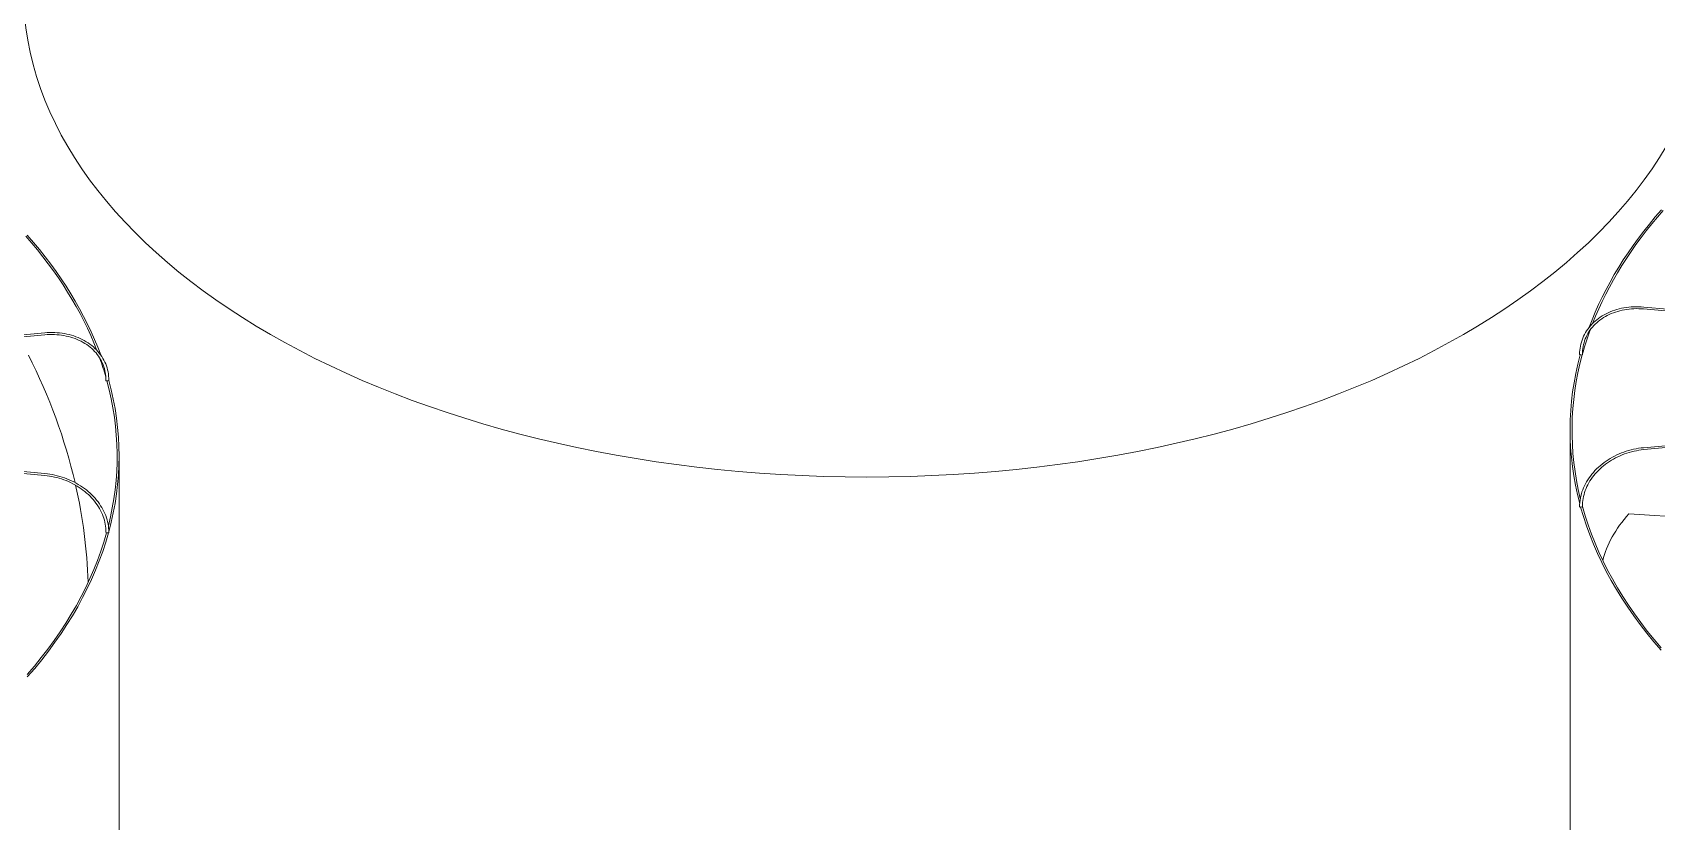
# Model space of a CAD drawing. Header units: millimetres. Extents: x -312439 to 477422, y -331570 to 212570.
# Drawn here: x 449127 to 451146, y 90687 to 91668 of the extents above; entities that cross this region are included whole.
import ezdxf

# ---------------------------------------------------------------- set-up
doc = ezdxf.new("R2010")
doc.units = ezdxf.units.MM

msp = doc.modelspace()

# ---------------------------------------------------------------- linework, layer by layer
at = {"color": 3, "linetype": 'Continuous', "lineweight": 0, "extrusion": (-1.11022e-16, 0.816497, 0.57735)}
for p, q in [((451982.556, 91246.148), (451129.703, 91324.135)), ((451983.014, 91248.566), (451129.926, 91326.575)), ((449141.965, 91294.427), (448288.877, 91216.418)), ((449142.188, 91291.988), (448289.334, 91214)), ((451983.36, 91229.645), (451129.703, 91151.584)), ((451129.926, 91149.145), (451984.083, 91227.252)), ((448287.807, 91195.104), (449141.965, 91116.997)), ((449142.188, 91119.437), (448288.53, 91197.498)), ((451038.304, 90610.389), (451038.304, 91173.277)), ((449234.452, 90578.241), (449234.452, 91141.13)), ((451197.649, 91063.957), (451111.487, 91069.452))]:
    msp.add_line(p, q, dxfattribs=at)
at = {"color": 3, "linetype": 'Continuous', "lineweight": 0}
for centre, major_axis, ratio, start_param, end_param in [((450164.219, 91720.549), (-1048.768, 0), 0.57735027, 0, 3.14159265), ((452087.072, 91173.277), (-1048.768, 0), 0.57735027, 5.81359811, 6.07011802), ((452087.072, 91173.277), (-1046.319, 0), 0.57735027, 5.81336511, 6.06128621), ((448185.684, 91141.13), (-1046.319, 0), 0.57735027, 3.3609423, 3.61148113), ((448185.684, 91141.13), (-1048.768, 0), 0.57735027, 3.35086888, 3.61231471), ((452087.072, 91173.277), (-1046.319, 0), 0.57735027, 6.07532621, 6.12502314), ((448185.779, 90973.375), (1010.388, -32.497), 0.79709982, 0.20844184, 0.41264052), ((448185.684, 91141.13), (-1046.319, 0), 0.57735027, 3.30554955, 3.34466555), ((452087.072, 91173.277), (-1048.768, 0), 0.57735027, 6.12772105, 6.43448057), ((452087.072, 91173.277), (-1046.319, 0), 0.57735027, 6.1272654, 6.42392093), ((451051.388, 91267.694), (1.225, 0), 0.57735027, 3.14159265, 5.07887352), ((451052.598, 91267.583), (1.225, 0.023), 0.57529521, 4.54449158, 6.11528791), ((451052.598, 91267.583), (1.225, 0.023), 0.57529521, 6.11528791, 6.28318531), ((449219.293, 91235.436), (-1.225, 0.023), 0.57529521, 0, 0.1678974), ((449219.293, 91235.436), (-1.225, 0.023), 0.57529521, 0.1678974, 1.73869372), ((448185.684, 91141.13), (-1046.319, 0), 0.57735027, 2.9973499, 3.29716571), ((449220.502, 91235.546), (-1.225, 0), 0.57735027, 1.20431179, 3.14159265), ((448185.684, 91141.13), (-1048.768, 0), 0.57735027, 2.98561554, 3.29783032), ((448185.779, 90973.375), (1010.388, -32.497), 0.79709982, 0.05380476, 0.20420122), ((451051.388, 91078.36), (1.225, 0), 0.57735027, 3.14159265, 5.39303278), ((451052.598, 91078.471), (1.225, 0.023), 0.57926583, 4.8585762, 6.28318531), ((452087.072, 91173.277), (-1046.319, 0), 0.57735027, 0.15790655, 0.46457773), ((452087.072, 91173.277), (-1048.768, 0), 0.57735027, 0.1585854, 0.46892864), ((452086.977, 91007.233), (-1010.701, -20.593), 0.30331876, 6.01219977, 6.20271663), ((448185.684, 91141.13), (-1046.319, 0), 0.57735027, 2.6752935, 2.98289949), ((448185.684, 91141.13), (-1048.768, 0), 0.57735027, 2.67086857, 2.98332964), ((449219.293, 91046.323), (-1.225, 0.023), 0.57926583, 0, 1.42460911), ((449220.502, 91046.213), (-1.225, 0), 0.57735027, 0.89015252, 3.14159265)]:
    msp.add_ellipse(centre, major_axis=major_axis, ratio=ratio, start_param=start_param, end_param=end_param, dxfattribs=at)
for points, knots in [([(451050.163, 91267.694), (451050.163, 91274.638), (451051.495, 91281.468), (451056.69, 91294.211), (451060.552, 91300.121), (451070.409, 91310.435), (451076.402, 91314.838), (451089.92, 91321.721), (451097.443, 91324.2), (451113.288, 91327.008), (451121.608, 91327.335), (451129.926, 91326.575)], [4.71238898, 4.71238898, 4.71238898, 4.71238898, 5.02654825, 5.02654825, 5.34070751, 5.34070751, 5.65486678, 5.65486678, 5.96902604, 5.96902604, 6.28318531, 6.28318531, 6.28318531, 6.28318531]), ([(451129.703, 91324.135), (451121.641, 91324.873), (451113.585, 91324.543), (451098.292, 91321.79), (451091.059, 91319.368), (451078.135, 91312.686), (451072.448, 91308.428), (451063.174, 91298.514), (451059.587, 91292.859), (451054.849, 91280.708), (451053.698, 91274.212), (451053.822, 91267.606)], [0, 0, 0, 0, 0.31726804, 0.31726804, 0.63453608, 0.63453608, 0.95180412, 0.95180412, 1.26907216, 1.26907216, 1.5863402, 1.5863402, 1.5863402, 1.5863402]), ([(449221.727, 91235.546), (449221.727, 91242.491), (449220.396, 91249.321), (449215.2, 91262.064), (449211.338, 91267.974), (449201.481, 91278.288), (449195.489, 91282.691), (449181.971, 91289.574), (449174.448, 91292.053), (449158.602, 91294.86), (449150.282, 91295.188), (449141.965, 91294.427)], [4.71238898, 4.71238898, 4.71238898, 4.71238898, 5.02654825, 5.02654825, 5.34070751, 5.34070751, 5.65486678, 5.65486678, 5.96902604, 5.96902604, 6.28318531, 6.28318531, 6.28318531, 6.28318531]), ([(449142.188, 91291.988), (449150.249, 91292.725), (449158.305, 91292.396), (449173.598, 91289.643), (449180.832, 91287.22), (449193.755, 91280.538), (449199.442, 91276.28), (449208.717, 91266.366), (449212.304, 91260.712), (449217.041, 91248.561), (449218.192, 91242.065), (449218.068, 91235.459)], [6.28318531, 6.28318531, 6.28318531, 6.28318531, 6.60045335, 6.60045335, 6.91772139, 6.91772139, 7.23498943, 7.23498943, 7.55225747, 7.55225747, 7.86952551, 7.86952551, 7.86952551, 7.86952551]), ([(451050.163, 91078.36), (451050.163, 91085.305), (451051.494, 91092.36), (451056.669, 91106), (451060.512, 91112.582), (451070.32, 91124.639), (451076.285, 91130.114), (451089.754, 91139.435), (451097.256, 91143.28), (451113.073, 91148.975), (451121.385, 91150.824), (451129.703, 91151.584)], [4.71238898, 4.71238898, 4.71238898, 4.71238898, 5.02654825, 5.02654825, 5.34070751, 5.34070751, 5.65486678, 5.65486678, 5.96902604, 5.96902604, 6.28318531, 6.28318531, 6.28318531, 6.28318531]), ([(451129.926, 91149.145), (451121.864, 91148.408), (451113.801, 91146.604), (451098.479, 91141.044), (451091.223, 91137.288), (451078.25, 91128.208), (451072.535, 91122.885), (451063.212, 91111.214), (451059.606, 91104.869), (451054.849, 91091.799), (451053.698, 91085.076), (451053.822, 91078.494)], [0, 0, 0, 0, 0.31726804, 0.31726804, 0.63453608, 0.63453608, 0.95180412, 0.95180412, 1.26907216, 1.26907216, 1.5863402, 1.5863402, 1.5863402, 1.5863402]), ([(449221.727, 91046.213), (449221.727, 91053.157), (449220.397, 91060.213), (449215.222, 91073.852), (449211.379, 91080.434), (449201.57, 91092.492), (449195.605, 91097.966), (449182.137, 91107.287), (449174.635, 91111.133), (449158.818, 91116.828), (449150.505, 91118.676), (449142.188, 91119.437)], [4.71238898, 4.71238898, 4.71238898, 4.71238898, 5.02654825, 5.02654825, 5.34070751, 5.34070751, 5.65486678, 5.65486678, 5.96902604, 5.96902604, 6.28318531, 6.28318531, 6.28318531, 6.28318531]), ([(449141.965, 91116.997), (449150.026, 91116.26), (449158.09, 91114.457), (449173.412, 91108.896), (449180.667, 91105.141), (449193.64, 91096.061), (449199.356, 91090.737), (449208.678, 91079.067), (449212.284, 91072.722), (449217.041, 91059.651), (449218.192, 91052.928), (449218.068, 91046.347)], [0, 0, 0, 0, 0.31726804, 0.31726804, 0.63453608, 0.63453608, 0.95180412, 0.95180412, 1.26907216, 1.26907216, 1.5863402, 1.5863402, 1.5863402, 1.5863402])]:
    msp.add_open_spline(points, degree=3, knots=knots, dxfattribs=at)

doc.saveas('drawing.dxf')
